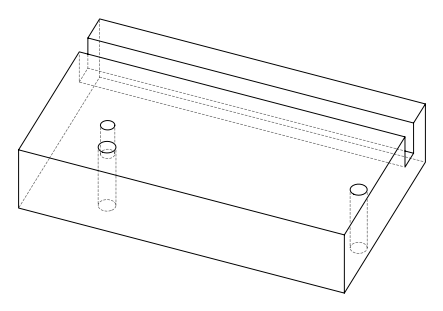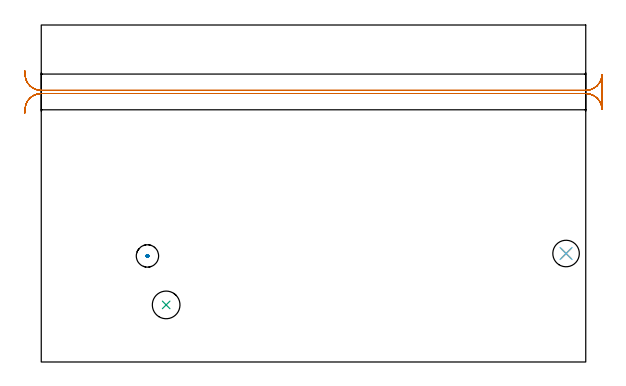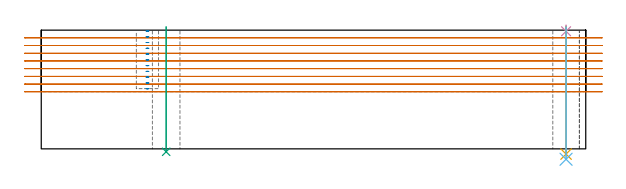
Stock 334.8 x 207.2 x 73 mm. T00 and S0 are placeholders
(PLAN: 6 operations, 5 tool changes, 13.6 min)
(1 MILL_RECTANGULAR_SLOT | SLOT_RECTANGULAR | UGT0201_094 | Follow Part, ap 5, ae 75% | 12.23 min | 277946 mm3)
(2 MILL_BLIND_HOLE_FROM_SOLID_MATERIAL | STEP1POCKET | NXT0201_011 | Spiral | 0.36 min | 5302 mm3)
(3 INDEXABLE_INSERT_DRILL_THROUGH_HOLE_FROM_SOLID | STEP1HOLE | NXT0302_005 | 0.31 min | 16534 mm3)
(4 SPOT_DRILL | STEP1HOLE_1 | NXT0321_9005460120000 | 0.03 min | 16 mm3)
(5 DRILL_THROUGH_HOLE_INTO_CENTER | STEP1HOLE_1 | NXT0301_065 | 0.31 min | 5045 mm3)
(6 DRILL_TO_ENLARGE_THROUGH_HOLE | STEP1HOLE_1 | UGT0301_287 | 0.33 min | 10164 mm3)
(TOOL UGT0201_094 | End mill 20 mm | D20 FL38 Z4)
(TOOL NXT0201_011 | ENDMILL 12mm [2P460-1200-NA 1630] | D12 FL38 Z6)
(TOOL NXT0302_005 | Index. Insert Drill 17mm [880-D1700L20-05] | D17 PA176 FL85 Z2)
(TOOL NXT0321_9005460120000 | NC Spot Drill, 142deg, 12mm, Carbide, Uncoated | D12 PA142 FL30 Z2)
(TOOL NXT0301_065 | Carbide Drill 9.4mm [860.1-0940-075A1-MM 2214] | D9.4 PA140 FL98 Z2)
(TOOL UGT0301_287 | Twist Drill 16.3 mm | D16.3 PA118 FL125 Z2)
(OP 1 MILL_RECTANGULAR_SLOT)
G17 G21 G94 G90
T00 M6
G54
G17 G0 G90 X-10.202 Y152.883 S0 M3
G43 Z83. H0
Z68.262
G94 G1 X-9.97 Y155.874 F250.
G2 X0. Y165.1 R10. F500.
G1 X334.8
G2 X344.79 Y155.547 R10.
G1 X344.8
Y176.553
X344.79
G2 X334.8 Y167. R10.
G1 X0.
G2 X-9.97 Y176.226 R10.
G1 X-10.202 Y179.217 F250.
G0 Y152.883 Z63.525
G1 X-9.97 Y155.874
G2 X0. Y165.1 R10. F500.
G1 X334.8
G2 X344.79 Y155.547 R10.
G1 X344.8
Y176.553
X344.79
G2 X334.8 Y167. R10.
G1 X0.
G2 X-9.97 Y176.226 R10.
G1 X-10.202 Y179.217 F250.
G0 Y152.883 Z58.787
G1 X-9.97 Y155.874
G2 X0. Y165.1 R10. F500.
G1 X334.8
G2 X344.79 Y155.547 R10.
G1 X344.8
Y176.553
X344.79
G2 X334.8 Y167. R10.
G1 X0.
G2 X-9.97 Y176.226 R10.
G1 X-10.202 Y179.217 F250.
G0 Y152.883 Z54.05
G1 X-9.97 Y155.874
G2 X0. Y165.1 R10. F500.
G1 X334.8
G2 X344.79 Y155.547 R10.
G1 X344.8
Y176.553
X344.79
G2 X334.8 Y167. R10.
G1 X0.
G2 X-9.97 Y176.226 R10.
G1 X-10.202 Y179.217 F250.
G0 Y152.883 Z49.312
G1 X-9.97 Y155.874
G2 X0. Y165.1 R10. F500.
G1 X334.8
G2 X344.79 Y155.547 R10.
G1 X344.8
Y176.553
X344.79
G2 X334.8 Y167. R10.
G1 X0.
G2 X-9.97 Y176.226 R10.
G1 X-10.202 Y179.217 F250.
G0 Y152.883 Z44.575
G1 X-9.97 Y155.874
G2 X0. Y165.1 R10. F500.
G1 X334.8
G2 X344.79 Y155.547 R10.
G1 X344.8
Y176.553
X344.79
G2 X334.8 Y167. R10.
G1 X0.
G2 X-9.97 Y176.226 R10.
G1 X-10.202 Y179.217 F250.
G0 Y152.883 Z39.837
G1 X-9.97 Y155.874
G2 X0. Y165.1 R10. F500.
G1 X334.8
G2 X344.79 Y155.547 R10.
G1 X344.8
Y176.553
X344.79
G2 X334.8 Y167. R10.
G1 X0.
G2 X-9.97 Y176.226 R10.
G1 X-10.202 Y179.217 F250.
G0 Y152.883 Z35.1
G1 X-9.97 Y155.874
G2 X0. Y165.1 R10. F500.
G1 X334.8
G2 X344.79 Y155.547 R10.
G1 X344.8
Y176.553
X344.79
G2 X334.8 Y167. R10.
G1 X0.
G2 X-9.97 Y176.226 R10.
G1 X-10.202 Y179.217 F250.
G0 Z83.
M5
M2
(OP 2 MILL_BLIND_HOLE_FROM_SOLID_MATERIAL)
G17 G21 G94 G90
T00 M6
G54
G17 G0 G90 X65.3 Y65.2 S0 M3
G43 Z83. H1
Z72.455
G94 G3 X65.725 Y65.625 R0.425 F250.
X65.3 Y66.05 R0.425
X64.45 Y65.2 R0.85
X65.3 Y66.05 R-0.85
X64.875 Y65.625 R0.425
X65.3 Y65.2 R0.425
G0 Z68.909
G3 X65.725 Y65.625 R0.425
X65.3 Y66.05 R0.425
X64.45 Y65.2 R0.85
X65.3 Y66.05 R-0.85
X64.875 Y65.625 R0.425
X65.3 Y65.2 R0.425
G0 Z65.364
G3 X65.725 Y65.625 R0.425
X65.3 Y66.05 R0.425
X64.45 Y65.2 R0.85
X65.3 Y66.05 R-0.85
X64.875 Y65.625 R0.425
X65.3 Y65.2 R0.425
G0 Z61.818
G3 X65.725 Y65.625 R0.425
X65.3 Y66.05 R0.425
X64.45 Y65.2 R0.85
X65.3 Y66.05 R-0.85
X64.875 Y65.625 R0.425
X65.3 Y65.2 R0.425
G0 Z58.273
G3 X65.725 Y65.625 R0.425
X65.3 Y66.05 R0.425
X64.45 Y65.2 R0.85
X65.3 Y66.05 R-0.85
X64.875 Y65.625 R0.425
X65.3 Y65.2 R0.425
G0 Z54.727
G3 X65.725 Y65.625 R0.425
X65.3 Y66.05 R0.425
X64.45 Y65.2 R0.85
X65.3 Y66.05 R-0.85
X64.875 Y65.625 R0.425
X65.3 Y65.2 R0.425
G0 Z51.182
G3 X65.725 Y65.625 R0.425
X65.3 Y66.05 R0.425
X64.45 Y65.2 R0.85
X65.3 Y66.05 R-0.85
X64.875 Y65.625 R0.425
X65.3 Y65.2 R0.425
G0 Z47.636
G3 X65.725 Y65.625 R0.425
X65.3 Y66.05 R0.425
X64.45 Y65.2 R0.85
X65.3 Y66.05 R-0.85
X64.875 Y65.625 R0.425
X65.3 Y65.2 R0.425
G0 Z44.091
G3 X65.725 Y65.625 R0.425
X65.3 Y66.05 R0.425
X64.45 Y65.2 R0.85
X65.3 Y66.05 R-0.85
X64.875 Y65.625 R0.425
X65.3 Y65.2 R0.425
G0 Z40.545
G3 X65.725 Y65.625 R0.425
X65.3 Y66.05 R0.425
X64.45 Y65.2 R0.85
X65.3 Y66.05 R-0.85
X64.875 Y65.625 R0.425
X65.3 Y65.2 R0.425
G0 Z37.
G3 X65.725 Y65.625 R0.425
X65.3 Y66.05 R0.425
X64.45 Y65.2 R0.85
X65.3 Y66.05 R-0.85
X64.875 Y65.625 R0.425
X65.3 Y65.2 R0.425
G0 Z83.
M5
M2
(OP 3 INDEXABLE_INSERT_DRILL_THROUGH_HOLE_FROM_SOLID)
G17 G21 G94 G90
T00 M6
G54
G17 G0 G90 X76.8 Y35.1 S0 M3
G43 Z83. H1
G94 G81 G98 Z-1.797 F250. R75.
G80
M5
M2
(OP 4 SPOT_DRILL)
G17 G21 G94 G90
T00 M6
G54
G17 G0 G90 X322.7 Y66.7 S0 M3
G43 Z83. H0
G94 G81 G98 Z72.298 F250. R76.
G80
M5
M2
(OP 5 DRILL_THROUGH_HOLE_INTO_CENTER)
G17 G21 G94 G90
T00 M6
G54
G17 G0 G90 X322.7 Y66.7 S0 M3
G43 Z83. H1
G94 G73 G98 Z-3.211 F250. Q8.468 R75.
G80
M5
M2
(OP 6 DRILL_TO_ENLARGE_THROUGH_HOLE)
G17 G21 G94 G90
T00 M6
G54
G17 G0 G90 X322.7 Y66.7 S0 M3
G43 Z83. H0
G94 G73 G98 Z-6.397 F250. Q15.879 R75.
G80
M5
M2
